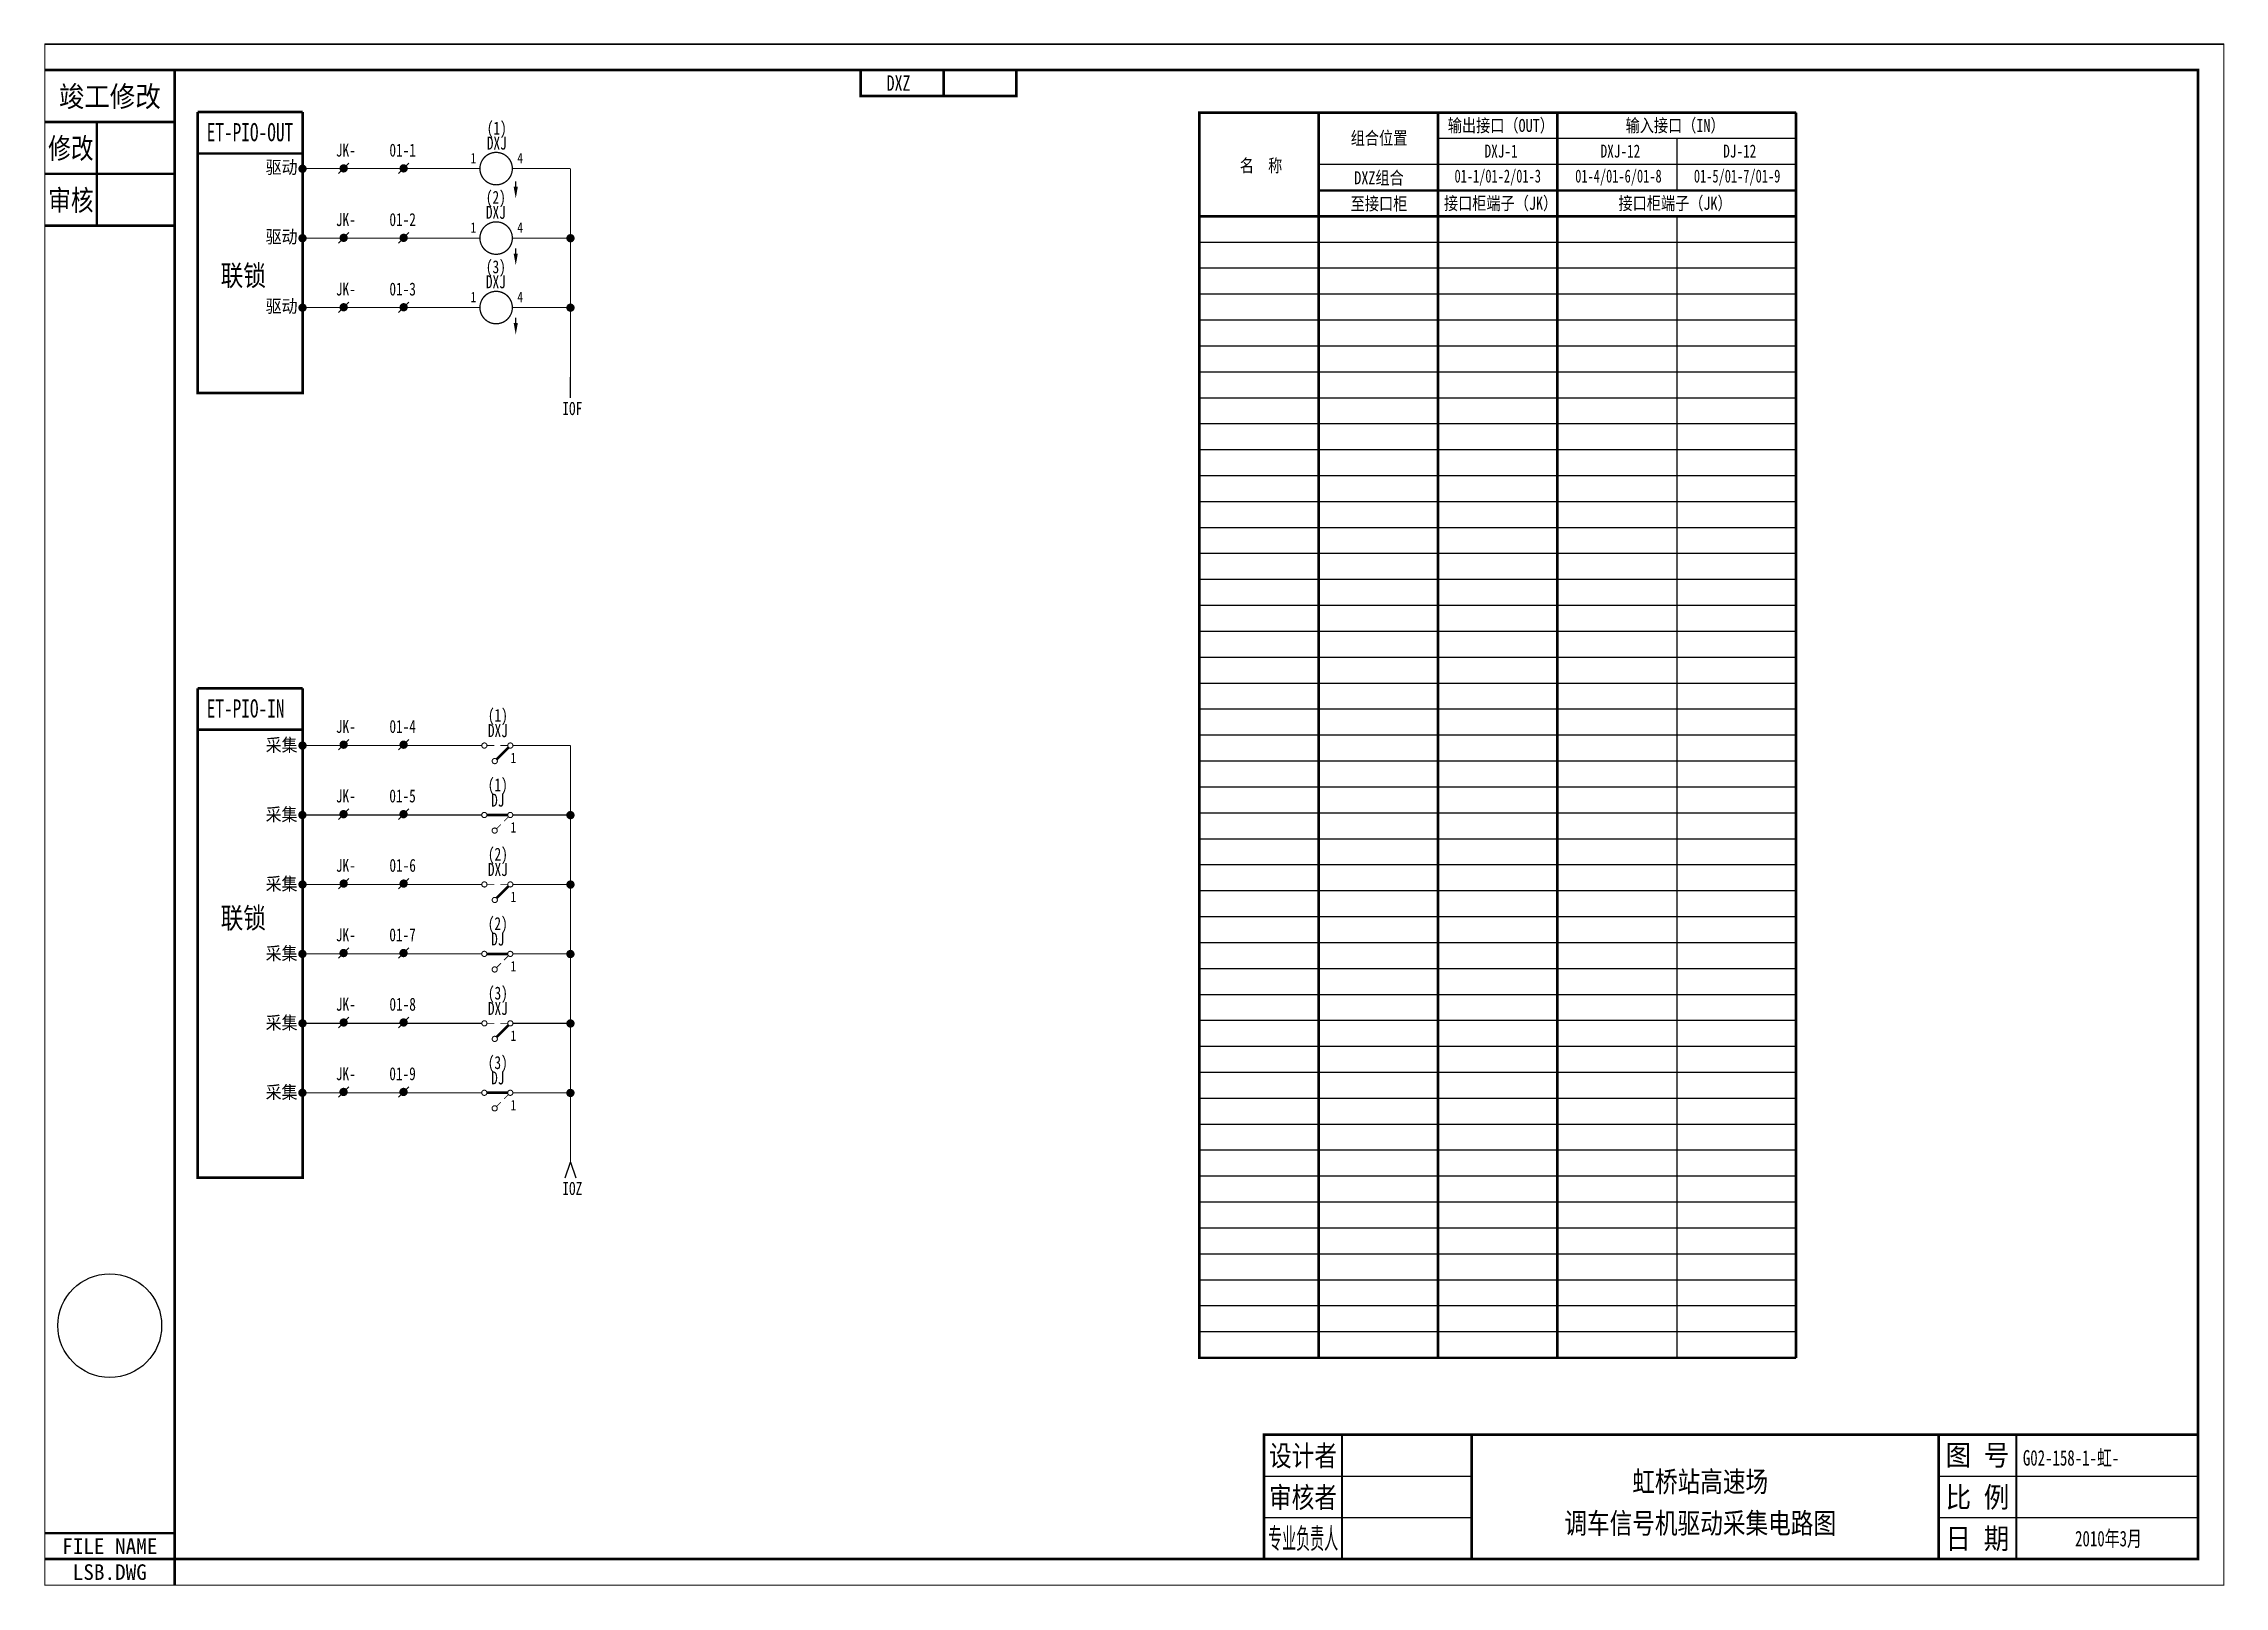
# Model space of a CAD drawing. Header units: inches. Extents: x -223 to 198, y -264 to 33.
import ezdxf
from ezdxf.enums import TextEntityAlignment as Align

# ---------------------------------------------------------------- set-up
doc = ezdxf.new("R2010")
doc.units = ezdxf.units.IN
doc.header["$MEASUREMENT"] = 0
doc.linetypes.add('DASHED', pattern=[0.75, 0.5, -0.25])
doc.layers.add('define', color=7, linetype='Continuous')
doc.styles.add('CHINESE', font='SimSun.ttf', dxfattribs={"width": 0.9})
doc.styles.add('ITALICC', font='txt', dxfattribs={"width": 0.75})
doc.styles.add('ST', font='SimSun.ttf')

# ---------------------------------------------------------------- blocks, each defined once
blk = doc.blocks.new('113')
at = {"const_width": 0.2}
for points in [[(-6, 0, 1), (-5, 0, 1)], [(-1, 0, 1), (0, 0, 1)], [(-4, -3, 1), (-3, -3, 1)]]:
    blk.add_lwpolyline(points, format="xyb", close=True, dxfattribs=at)
for points, const_width in [([(-5, 0), (-1, 0)], 0.5), ([(-2.3, -1.8), (-3.15, -2.65)], 0.15), ([(-0.85, -0.35), (-1.7, -1.2)], 0.15)]:
    blk.add_lwpolyline(points, dxfattribs=dict(const_width=const_width))
blk.add_lwpolyline([(-5.5, -4.5, 0, 0, 0), (-5.5, -3.5, 0.8, 0, 0), (-5.5, -1.3, 0, 0, 0)], format="xyseb")
at = {"width": 0.8}
for tag, p in [('RELAY', (-3, 2.2)), ('0', (0, -2))]:
    blk.add_attdef(tag, text='', height=2, dxfattribs=at).set_placement(p, align=Align.MIDDLE)
blk = doc.blocks.new('W21')
blk.add_line((-1, -1), (1, 1))
at = {"const_width": 0.8}
blk.add_lwpolyline([(-0.4, 0, 1), (0.4, 0, 1)], format="xyb", close=True, dxfattribs=at)
blk = doc.blocks.new('W22')
at = {"const_width": 0.8}
blk.add_lwpolyline([(-0.4, 0, 1), (0.4, 0, 1)], format="xyb", close=True, dxfattribs=at)
blk = doc.blocks.new('143')
at = {"const_width": 0.2}
for points in [[(-6, 0, 1), (-5, 0, 1)], [(-1, 0, 1), (0, 0, 1)], [(-4, -3, 1), (-3, -3, 1)]]:
    blk.add_lwpolyline(points, format="xyb", close=True, dxfattribs=at)
for points, const_width in [([(-5, 0), (-3.6, 0)], 0.15), ([(-2.4, 0), (-1, 0)], 0.15), ([(-0.85, -0.35), (-3.15, -2.65)], 0.5)]:
    blk.add_lwpolyline(points, dxfattribs=dict(const_width=const_width))
blk.add_lwpolyline([(-5.5, -1.3, 0, 0, 0), (-5.5, -2.3, 0.8, 0, 0), (-5.5, -4.5, 0, 0, 0)], format="xyseb")
at = {"width": 0.8}
for tag, p in [('RELAY', (-3, 2.2)), ('0', (0, -2))]:
    blk.add_attdef(tag, text='', height=2, dxfattribs=at).set_placement(p, align=Align.MIDDLE)
blk = doc.blocks.new('W54')
for p, q in [((0, 0), (3, 1)), ((3, -1), (0, 0))]:
    blk.add_line(p, q)
blk = doc.blocks.new('W53')
blk.add_line((0, 1), (0, 0))
blk.add_lwpolyline([(0, 3.25, 0, 0.8, 0), (0, 1, 0.8, 0.8, 0)], format="xyseb")
blk = doc.blocks.new('BZTB')
at = {"color": 7}
for p, q in [((0.23, 16), (40.23, 16)), ((130.23, 16), (180.23, 16)), ((0.23, 8), (40.23, 8)), ((130.23, 8), (180.23, 8))]:
    blk.add_line(p, q, dxfattribs=at)
at = {"color": 7, "const_width": 0.5}
blk.add_lwpolyline([(0.23, 0), (180.23, 0), (180.23, 24), (0.23, 24)], close=True, dxfattribs=at)
at = {"color": 7}
for points, const_width in [([(15.23, 24), (15.23, 0)], 0.4), ([(40.23, 24), (40.23, 0)], 0.5), ([(130.23, 24), (130.23, 0)], 0.5), ([(145.23, 24), (145.23, 0)], 0.4)]:
    blk.add_lwpolyline(points, dxfattribs=dict(at, const_width=const_width))
at = {"color": 7, "style": 'CHINESE'}
for s, width, p in [('设计者', 0.8, (7.73, 20)), ('图 号', 0.9, (137.73, 20)), ('审核者', 0.8, (7.73, 12)), ('比 例', 0.9, (137.73, 12)), ('日 期', 0.9, (137.73, 4))]:
    blk.add_text(s, height=4, dxfattribs=dict(at, width=width)).set_placement(p, align=Align.MIDDLE)
at = {"color": 7, "style": 'CHINESE', "width": 0.474609}
blk.add_text('专业负责人', height=4, dxfattribs=at).set_placement((1, 2), (14.5, 2), align=Align.FIT)
blk = doc.blocks.new('WK')
at = {"const_width": 0.5}
for points in [[(0, 0), (0, 5), (30, 5), (30, 0), (0, 0)], [(16, 0), (16, 5)]]:
    blk.add_lwpolyline(points, dxfattribs=at)
blk = doc.blocks.new('dlt_xhj_dc_qc_tb')
at = {"color": 0}
for p, q in [((115, 20), (10.53, 20)), ((46, -220), (46, 20)), ((46, -220), (46, 20)), ((46, -220), (46, 20)), ((115, 15), (46, 15)), ((69, 15), (69, 5)), ((69, 5), (69, 15)), ((69, 5), (69, 15)), ((92, 15), (92, 5)), ((115, 15), (115, -220)), ((115, 15), (115, 5)), ((115, 5), (115, 15)), ((115, 5), (115, 15)), ((115, 10), (23, 10)), ((13.53, 0.18), (13.53, 0.18)), ((13.53, 0.18), (13.53, 0.18)), ((115, 0), (46, 0)), ((92, 0), (92, -220)), ((115, -5), (0, -5)), ((69, -5), (69, -220)), ((69, -220), (69, -5)), ((69, -220), (69, -5)), ((69, -5), (69, -220)), ((115, -5), (115, -220)), ((115, -5), (115, -220)), ((115, -220), (115, -5)), ((115, -10), (0, -10)), ((115, -10), (28.27, -10)), ((115, -15), (0, -15)), ((115, -20), (0, -20)), ((115, -25), (0, -25)), ((115, -30), (0, -30)), ((115, -35), (0, -35)), ((115, -40), (0, -40)), ((115, -45), (0, -45)), ((115, -50), (0, -50)), ((115, -55), (0, -55)), ((115, -60), (0, -60)), ((115, -65), (0, -65)), ((115, -70), (0, -70)), ((115, -75), (0, -75)), ((115, -80), (0, -80)), ((115, -85), (0, -85)), ((115, -90), (0, -90)), ((115, -95), (0, -95)), ((115, -100), (0, -100)), ((115, -105), (0, -105)), ((115, -110), (0, -110)), ((115, -115), (0, -115)), ((115, -120), (0, -120)), ((115, -125), (0, -125)), ((115, -130), (0, -130)), ((115, -135), (0, -135)), ((115, -140), (0, -140)), ((115, -145), (0, -145)), ((115, -150), (0, -150)), ((115, -155), (0, -155)), ((115, -160), (0, -160)), ((115, -165), (0, -165)), ((115, -170), (0, -170)), ((115, -175), (0, -175)), ((115, -180), (0, -180)), ((115, -185), (0, -185)), ((115, -190), (0, -190)), ((115, -195), (0, -195)), ((115, -200), (0, -200)), ((115, -205), (0, -205)), ((115, -210), (0, -210)), ((115, -215), (0, -215)), ((115, -220), (10.53, -220)), ((115, -220), (10.53, -220)), ((115, -220), (10.53, -220)), ((115, -220), (46, -220))]:
    blk.add_line(p, q, dxfattribs=at)
at = {"color": 0, "const_width": 0.5}
for points in [[(115, 20), (0, 20), (0, -220), (115, -220)], [(23, 20), (23, -220)], [(46, 20), (46, -220)], [(69, 20), (69, -220)], [(115, 20), (115, -220)], [(23, 5), (115, 5)], [(0, 0), (115, 0)]]:
    blk.add_lwpolyline(points, dxfattribs=at)
at = {"color": 0}
for s, style, width, p in [('输出接口（OUT）', 'CHINESE', 0.8, (58.1, 17.58)), ('输入接口（IN）', 'CHINESE', 0.8, (91.69, 17.58)), ('组合位置', 'CHINESE', 0.8, (34.62, 15.16)), ('DXJ-1', 'ITALICC', 0.75, (58.15, 12.58)), ('DXJ-12', 'ITALICC', 0.75, (81.15, 12.58)), ('DJ-12', 'ITALICC', 0.75, (104.15, 12.58)), ('名  称', 'CHINESE', 0.8, (11.88, 9.85)), ('接口柜端子（JK）', 'CHINESE', 0.8, (58.05, 2.58)), ('接口柜端子（JK）', 'CHINESE', 0.8, (91.69, 2.58)), ('至接口柜', 'CHINESE', 0.8, (34.62, 2.5))]:
    blk.add_text(s, height=2.5, dxfattribs=dict(at, style=style, width=width)).set_placement(p, align=Align.MIDDLE)
at = {"color": 3}
for s, style, width, p in [('DXZ组合', 'CHINESE', 0.8, (34.62, 7.5)), ('01-1/01-2/01-3', 'ITALICC', 0.7, (57.5, 7.58)), ('01-4/01-6/01-8', 'ITALICC', 0.7, (80.77, 7.58)), ('01-5/01-7/01-9', 'ITALICC', 0.7, (103.64, 7.58))]:
    blk.add_text(s, height=2.5, dxfattribs=dict(at, style=style, width=width)).set_placement(p, align=Align.MIDDLE)

msp = doc.modelspace()

# ---------------------------------------------------------------- linework, layer by layer
at = {"color": 0}
for p, q in [((197.47, 33.21), (-222.53, 33.21)), ((-222.53, 33.21), (197.47, 33.21))]:
    msp.add_line(p, q, dxfattribs=at)
at = {"color": 0, "const_width": 0.2}
msp.add_lwpolyline([(-222.53, -263.79), (197.47, -263.79), (197.47, 33.21), (-222.53, 33.21)], close=True, dxfattribs=at)
at = {"color": 0}
for points in [[(-222.53, 28.21, 0.5, 0.5, 0), (-197.53, 28.21, 0.5, 0.5, 0)], [(-222.53, 18.21, 0.5, 0.5, 0), (-197.53, 18.21, 0.5, 0.5, 0)], [(-212.53, -1.79, 0.5, 0.5, 0), (-212.53, 18.21, 0.5, 0.5, 0)], [(-193.08, 20.13, 0.5, 0.5, 0), (-172.86, 20.13, 0.5, 0.5, 0)], [(-222.53, 8.21, 0.5, 0.5, 0), (-197.53, 8.21, 0.5, 0.5, 0)], [(-193.08, 12.13, 0.5, 0.5, 0), (-172.86, 12.13, 0.5, 0.5, 0)], [(-138.69, 9.21, 0.2, 0.2, 0), (-172.88, 9.21, 0.2, 0.2, 0)], [(-222.53, -1.79, 0.5, 0.5, 0), (-197.53, -1.79, 0.5, 0.5, 0)], [(-138.69, -4.18, 0.2, 0.2, 0), (-172.88, -4.18, 0.2, 0.2, 0)], [(-138.69, -17.57, 0.2, 0.2, 0), (-172.88, -17.57, 0.2, 0.2, 0)], [(-193.08, -90.94, 0.5, 0.5, 0), (-172.86, -90.94, 0.5, 0.5, 0)], [(-193.08, -98.94, 0.5, 0.5, 0), (-172.86, -98.94, 0.5, 0.5, 0)], [(-138.39, -101.98, 0.2, 0.2, 0), (-172.86, -101.98, 0.2, 0.2, 0)], [(-138.41, -115.37, 0.2, 0.2, 0), (-172.87, -115.37, 0.2, 0.2, 0)], [(-138.39, -128.75, 0.2, 0.2, 0), (-172.86, -128.75, 0.2, 0.2, 0)], [(-138.41, -142.14, 0.2, 0.2, 0), (-172.87, -142.14, 0.2, 0.2, 0)], [(-138.39, -155.52, 0.2, 0.2, 0), (-172.86, -155.52, 0.2, 0.2, 0)], [(-138.41, -168.91, 0.2, 0.2, 0), (-172.87, -168.91, 0.2, 0.2, 0)], [(-222.53, -253.79, 0.5, 0.5, 0), (-197.53, -253.79, 0.5, 0.5, 0)]]:
    msp.add_lwpolyline(points, format="xyseb", dxfattribs=at)
msp.add_lwpolyline([(-197.53, -258.79, 0.5, 0.5, 0), (192.47, -258.79, 0.5, 0.5, 0), (192.47, 28.21, 0.5, 0.5, 0), (-197.53, 28.21, 0.5, 0.5, 0)], format="xyseb", close=True, dxfattribs=at)
for points, const_width in [([(-193.08, 20.13), (-193.08, -34.05), (-172.86, -34.05), (-172.86, 20.13)], 0.5), ([(-121.23, 9.21), (-132.44, 9.21)], 0.2), ([(-121.23, -30.95), (-121.23, 9.21)], 0.2), ([(-121.23, -4.18), (-132.44, -4.18)], 0.2), ([(-121.23, -17.57), (-132.44, -17.57)], 0.2), ([(-193.08, -90.94), (-193.08, -185.26), (-172.86, -185.26), (-172.86, -90.94)], 0.5), ([(-121.23, -101.99), (-132.32, -101.99)], 0.2), ([(-121.23, -182.29), (-121.23, -101.97)], 0.2), ([(-121.25, -115.37), (-132.34, -115.37)], 0.2), ([(-121.23, -128.76), (-132.32, -128.76)], 0.2), ([(-121.25, -142.14), (-132.34, -142.14)], 0.2), ([(-121.23, -155.52), (-132.32, -155.52)], 0.2), ([(-121.25, -168.91), (-132.34, -168.91)], 0.2), ([(-197.53, -263.79), (-197.53, -258.79), (-222.53, -258.79)], 0.5)]:
    msp.add_lwpolyline(points, dxfattribs=dict(at, const_width=const_width))
at = {"color": 0, "const_width": 0.25}
for points in [[(-135.56, 6.09, 1), (-135.56, 12.34, 1)], [(-135.56, -7.3, 1), (-135.56, -1.05, 1)], [(-135.56, -20.69, 1), (-135.56, -14.44, 1)]]:
    msp.add_lwpolyline(points, format="xyb", close=True, dxfattribs=at)
at = {"color": 0}
msp.add_lwpolyline([(-121.23, -34.95), (-121.23, -30.95)], dxfattribs=at)
msp.add_circle((-210.03, -213.79), 10, dxfattribs=at)

# ---------------------------------------------------------------- block references
for name, p in [('WK', (-65.29, 23.21)), ('W22', (-172.88, 9.19)), ('W21', (-164.95, 9.26)), ('W21', (-153.39, 9.26)), ('W22', (-172.88, -4.2)), ('W21', (-164.95, -4.13)), ('W21', (-153.39, -4.13)), ('W22', (-121.23, -4.2)), ('W22', (-172.88, -17.59)), ('W21', (-164.95, -17.51)), ('W21', (-153.39, -17.51)), ('W22', (-121.23, -17.59)), ('W21', (-164.95, -101.82)), ('W21', (-153.39, -101.82)), ('W22', (-172.88, -101.99)), ('143', (-132.32, -101.98)), ('W22', (-172.9, -115.37)), ('W21', (-164.97, -115.21)), ('W21', (-153.41, -115.21)), ('113', (-132.34, -115.37)), ('W22', (-121.24, -115.4)), ('W22', (-172.88, -128.76)), ('W21', (-164.95, -128.59)), ('W21', (-153.39, -128.59)), ('143', (-132.32, -128.75)), ('W22', (-121.23, -128.78)), ('W22', (-172.9, -142.14)), ('W21', (-164.97, -141.98)), ('W21', (-153.41, -141.98)), ('113', (-132.34, -142.14)), ('W22', (-121.24, -142.17)), ('W22', (-172.88, -155.52)), ('W21', (-164.95, -155.36)), ('W21', (-153.39, -155.36)), ('143', (-132.32, -155.52)), ('W22', (-121.23, -155.55)), ('W22', (-172.9, -168.91)), ('W21', (-164.97, -168.75)), ('W21', (-153.41, -168.75)), ('W22', (-121.24, -168.94)), ('113', (-132.34, -168.91)), ('BZTB', (12.24, -258.79))]:
    msp.add_blockref(name, p, dxfattribs=at)
at = {"color": 0, "rotation": 180}
for p in [(-131.78, 6.72), (-131.78, -6.17), (-131.78, -19.55)]:
    msp.add_blockref('W53', p, dxfattribs=at)
at = {"color": 0, "linetype": 'DASHED', "rotation": 270}
msp.add_blockref('W54', (-121.23, -182.29), dxfattribs=at)
at = {"layer": 'define'}
msp.add_blockref('dlt_xhj_dc_qc_tb', (0, 0), dxfattribs=at)

# ---------------------------------------------------------------- texts
at = {"color": 0, "style": 'CHINESE'}
for s, width, p in [('竣工修改', 0.9, (-210.03, 23.21)), ('修改', 0.8, (-217.53, 13.21)), ('审核', 0.8, (-217.53, 3.21))]:
    msp.add_text(s, height=4, dxfattribs=dict(at, width=width)).set_placement(p, align=Align.MIDDLE)
at = {"color": 3, "style": 'ITALICC', "width": 0.75}
msp.add_text('DXZ', height=3, dxfattribs=at).set_placement((-60.29, 25.71), align=Align.MIDDLE_LEFT)
at = {"color": 0, "style": 'CHINESE'}
for s, height, width, p in [('ET-PIO-OUT', 3.5, 0.7, (-191.35, 14.49)), ('联锁', 4, 0.8, (-188.66, -13.38)), ('ET-PIO-IN', 3.5, 0.7, (-191.35, -96.58)), ('联锁', 4, 0.8, (-188.66, -137.22))]:
    msp.add_text(s, height=height, dxfattribs=dict(at, width=width)).set_placement(p)
at = {"color": 0}
for s, height, width, p in [('(1)', 2.5, 0.75, (-135.44, 15.78)), ('DXJ', 2.5, 0.75, (-135.44, 12.88)), ('1', 2, 0.8, (-139.94, 10.24)), ('4', 2, 0.8, (-130.94, 10.24)), ('(2)', 2.5, 0.75, (-135.62, 2.43)), ('DXJ', 2.5, 0.75, (-135.62, -0.46)), ('1', 2, 0.8, (-139.94, -3.15)), ('4', 2, 0.8, (-130.94, -3.15)), ('(3)', 2.5, 0.75, (-135.62, -10.96)), ('DXJ', 2.5, 0.75, (-135.62, -13.85)), ('1', 2, 0.8, (-139.94, -16.54)), ('4', 2, 0.8, (-130.94, -16.54)), ('(1)', 2.5, 0.75, (-135.23, -97.4)), ('DXJ', 2.5, 0.75, (-135.23, -100.36)), ('1', 2, 0.8, (-132.23, -105.36)), ('(1)', 2.5, 0.75, (-135.25, -110.79)), ('DJ', 2.5, 0.75, (-135.25, -113.75)), ('1', 2, 0.8, (-132.25, -118.75)), ('(2)', 2.5, 0.75, (-135.23, -124.17)), ('DXJ', 2.5, 0.75, (-135.23, -127.13)), ('1', 2, 0.8, (-132.23, -132.13)), ('(2)', 2.5, 0.75, (-135.25, -137.56)), ('DJ', 2.5, 0.75, (-135.25, -140.52)), ('1', 2, 0.8, (-132.25, -145.52)), ('(3)', 2.5, 0.75, (-135.23, -150.94)), ('DXJ', 2.5, 0.75, (-135.23, -153.9)), ('1', 2, 0.8, (-132.23, -158.9)), ('(3)', 2.5, 0.75, (-135.25, -164.33)), ('DJ', 2.5, 0.75, (-135.25, -167.29)), ('1', 2, 0.8, (-132.25, -172.29))]:
    msp.add_text(s, height=height, dxfattribs=dict(at, width=width)).set_placement(p, align=Align.CENTER)
at = {"color": 0, "width": 0.75}
for p in [(-166.44, 11.53), (-166.44, -1.85), (-166.44, -15.24), (-166.44, -99.55), (-166.45, -112.94), (-166.44, -126.32), (-166.45, -139.71), (-166.44, -153.09), (-166.45, -166.48)]:
    msp.add_text('JK-', height=2.5, dxfattribs=at).set_placement(p)
at = {"color": 3, "width": 0.75}
for s, p in [('01-1', (-156.13, 11.53)), ('01-2', (-156.13, -1.85)), ('01-3', (-156.13, -15.24)), ('01-4', (-156.13, -99.55)), ('01-5', (-156.15, -112.94)), ('01-6', (-156.13, -126.32)), ('01-7', (-156.15, -139.71)), ('01-8', (-156.13, -153.09)), ('01-9', (-156.15, -166.48))]:
    msp.add_text(s, height=2.5, dxfattribs=at).set_placement(p)
at = {"color": 0, "style": 'CHINESE', "width": 0.9}
for s, p in [('驱动', (-176.91, 8.23)), ('驱动', (-176.91, -5.16)), ('驱动', (-176.91, -18.54)), ('采集', (-176.91, -103.13)), ('采集', (-176.92, -116.52)), ('采集', (-176.91, -129.9)), ('采集', (-176.92, -143.29)), ('采集', (-176.91, -156.67)), ('采集', (-176.92, -170.06))]:
    msp.add_text(s, height=2.5, dxfattribs=at).set_placement(p, align=Align.CENTER)
at = {"color": 0, "width": 0.75}
for s, p in [('IOF', (-122.79, -37.03)), ('IOZ', (-122.79, -187.36))]:
    msp.add_text(s, height=2.5, dxfattribs=at).set_placement(p, align=Align.MIDDLE_LEFT)
at = {"color": 0, "style": 'CHINESE'}
for s, p in [('FILE NAME', (-210.03, -256.29)), ('LSB.DWG', (-210.03, -261.29))]:
    msp.add_text(s, height=3, dxfattribs=at).set_placement(p, align=Align.MIDDLE)
at = {"layer": 'define', "color": 5, "style": 'ST', "width": 0.7}
msp.add_text('G02-158-1-虹-', height=3, dxfattribs=at).set_placement((158.72, -240.77))
at = {"layer": 'define', "color": 5}
for s, height, style, width, p in [('虹桥站高速场', 4, 'CHINESE', 0.8, (96.53, -243.79, 0)), ('调车信号机驱动采集电路图', 4, 'CHINESE', 0.8, (96.53, -251.79, 0)), ('2010年3月', 3, 'ST', 0.7, (175.22, -254.77))]:
    msp.add_text(s, height=height, dxfattribs=dict(at, style=style, width=width)).set_placement(p, align=Align.MIDDLE)

doc.saveas('drawing.dxf')
